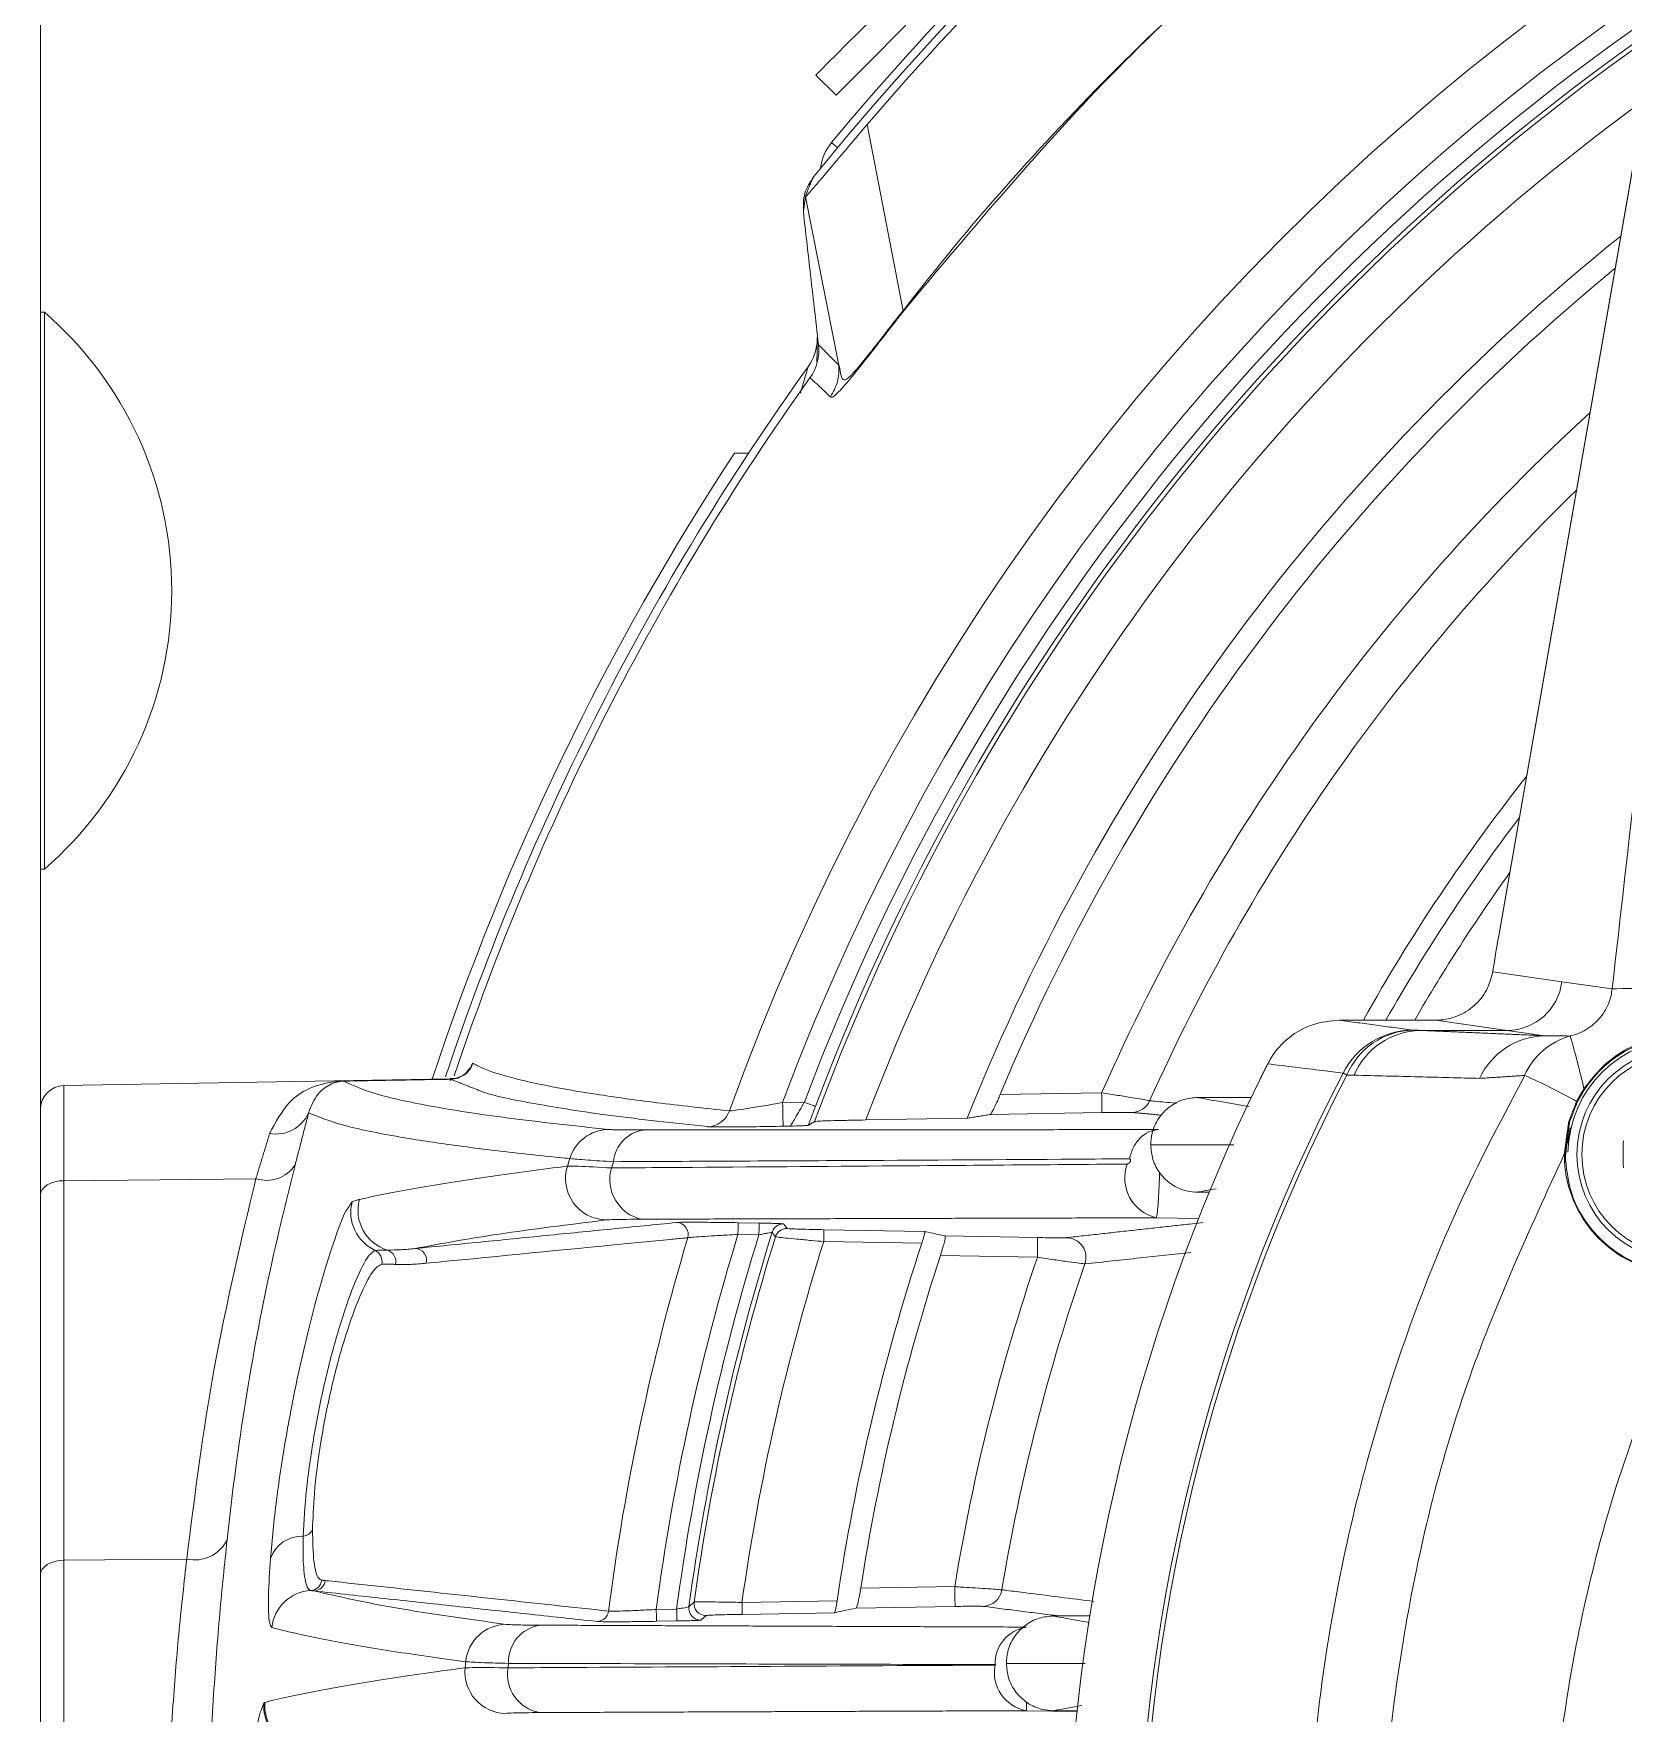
# Model space of a CAD drawing. Extents: x 2 to 136, y 1 to 99.
# Drawn here: x 125.138 to 127.148, y 45.547 to 47.671 of the extents above; entities that cross this region are included whole.
import ezdxf

# ---------------------------------------------------------------- set-up
doc = ezdxf.new("R2010")
doc.units = 0
doc.header["$MEASUREMENT"] = 0
doc.linetypes.add('SLD-Solid', pattern=[0])
doc.layers.add('OBJECT', color=7, linetype='CONTINUOUS')

msp = doc.modelspace()

# ---------------------------------------------------------------- linework, layer by layer
at = {"layer": 'OBJECT', "linetype": 'SLD-Solid', "lineweight": 15}
for p, q in [((125.1466, 46.6536), (125.1466, 53.47)), ((126.1524, 47.5927), (126.1269, 47.6182)), ((127.1772, 47.6006), (126.991, 46.5348)), ((127.1772, 47.6), (126.991, 46.5343)), ((126.1919, 47.5558), (126.2372, 47.3202)), ((126.1137, 47.4643), (126.1561, 47.2512)), ((125.1516, 47.3182), (125.1466, 47.3182)), ((125.1516, 47.3182), (125.1516, 46.6142)), ((126.0238, 47.14), (126.0418, 47.14)), ((125.1466, 43.79), (125.1466, 46.6536)), ((125.1466, 46.6142), (125.1516, 46.6142)), ((126.991, 46.5348), (126.991, 46.5343)), ((126.9827, 46.4843), (127.0701, 46.4718)), ((127.0701, 46.4718), (127.1336, 46.4627)), ((126.9108, 46.4232), (126.7887, 46.4232)), ((127.0011, 46.4103), (126.8905, 46.4103)), ((127.0011, 46.4103), (126.9108, 46.4232)), ((127.0479, 46.4036), (127.0011, 46.4103)), ((125.6641, 46.349), (125.1761, 46.3405)), ((125.6871, 46.3584), (125.6886, 46.3616)), ((125.1761, 46.3405), (125.1761, 46.2203)), ((126.3599, 46.3291), (126.4882, 46.3314)), ((126.6774, 46.3256), (126.6102, 46.3256)), ((126.0849, 46.3191), (126.1123, 46.3196)), ((126.4886, 46.3064), (126.3471, 46.3039)), ((126.0946, 46.2893), (126.0854, 46.2891)), ((126.1901, 46.2971), (126.3184, 46.2993)), ((127.0774, 46.2678), (127.0806, 46.287)), ((125.4189, 46.2228), (125.1761, 46.2203)), ((125.1761, 46.2203), (125.1761, 45.7403)), ((126.6241, 46.2056), (126.6102, 46.2056)), ((126.5571, 46.1734), (126.6107, 46.1725)), ((126.0549, 46.1517), (126.0284, 46.1522)), ((126.0286, 46.1672), (126.0551, 46.1667)), ((126.137, 46.1583), (126.2645, 46.1561)), ((126.2608, 46.1412), (126.1368, 46.1433)), ((126.2902, 46.1504), (126.4073, 46.1484)), ((126.4069, 46.1234), (126.2843, 46.1255)), ((125.3314, 45.7419), (125.1761, 45.7403)), ((125.1761, 45.7403), (125.1761, 44.8397)), ((126.1836, 45.7049), (126.3024, 45.707)), ((126.0335, 45.687), (126.1538, 45.6891)), ((125.9251, 45.6782), (125.9509, 45.6786)), ((125.9511, 45.6636), (125.9254, 45.6632)), ((126.1503, 45.6741), (126.0337, 45.672)), ((126.3029, 45.682), (126.1776, 45.6798)), ((126.4731, 45.67), (126.4277, 45.67)), ((126.393, 45.5502), (126.4569, 45.5491)), ((126.457, 45.55), (126.4277, 45.55))]:
    msp.add_line(p, q, dxfattribs=at)
at = {"layer": 'OBJECT', "linetype": 'SLD-Solid', "lineweight": 15, "flags": 128}
for points in [[(126.1269, 47.6182), (126.1286, 47.6199), (126.1336, 47.6249), (126.1418, 47.6331), (126.1528, 47.6441), (126.1662, 47.6575), (126.1815, 47.6727), (126.198, 47.6893), (126.2153, 47.7066)], [(126.2407, 47.6811), (126.2235, 47.6639), (126.2069, 47.6473), (126.1916, 47.632), (126.1782, 47.6186), (126.1672, 47.6076), (126.1591, 47.5994), (126.1541, 47.5944), (126.1524, 47.5927)], [(126.1467, 47.5329), (126.1476, 47.5321), (126.1502, 47.53), (126.1544, 47.5265)], [(126.7983, 46.3539), (126.7975, 46.3544), (126.7967, 46.3548), (126.796, 46.3551), (126.7954, 46.3555), (126.7948, 46.3558), (126.7943, 46.356), (126.7939, 46.3562), (126.7935, 46.3564)], [(126.4886, 46.3064), (126.4886, 46.3069), (126.4886, 46.3084), (126.4885, 46.3107), (126.4885, 46.3138), (126.4884, 46.3176), (126.4883, 46.3219), (126.4883, 46.3266), (126.4882, 46.3314)], [(126.6746, 46.314), (126.6715, 46.3145), (126.6501, 46.3182), (126.636, 46.3207), (126.6267, 46.3223), (126.6207, 46.3234), (126.6167, 46.3241), (126.6142, 46.3246), (126.6126, 46.325), (126.6115, 46.3252), (126.6109, 46.3253), (126.6105, 46.3254), (126.6102, 46.3255), (126.6101, 46.3255), (126.61, 46.3256), (126.61, 46.3256), (126.61, 46.3256), (126.61, 46.3256), (126.61, 46.3256), (126.61, 46.3256), (126.61, 46.3256), (126.6101, 46.3256), (126.6101, 46.3256), (126.6101, 46.3256), (126.6101, 46.3256), (126.6101, 46.3256), (126.6101, 46.3256), (126.6101, 46.3256), (126.6102, 46.3256), (126.6102, 46.3256)], [(126.0849, 46.3191), (126.085, 46.3133), (126.0851, 46.3077), (126.0852, 46.3026), (126.0853, 46.298), (126.0854, 46.2943), (126.0854, 46.2915), (126.0854, 46.2897), (126.0854, 46.2891)], [(126.1123, 46.3196), (126.115, 46.3185), (126.1176, 46.3176), (126.12, 46.3167), (126.1221, 46.3159), (126.1239, 46.3152), (126.1252, 46.3147), (126.126, 46.3144), (126.1263, 46.3143)], [(127.0798, 46.2944), (127.0742, 46.2485), (127.0745, 46.2433)], [(125.1761, 46.2203), (125.1703, 46.2199), (125.1648, 46.2188), (125.1597, 46.2172), (125.1552, 46.2149), (125.1516, 46.2122), (125.1489, 46.2091), (125.1472, 46.2058), (125.1466, 46.2023)], [(126.6331, 46.2101), (126.6298, 46.2095), (126.6227, 46.2082), (126.618, 46.2073), (126.615, 46.2068), (126.6131, 46.2064), (126.6119, 46.2061), (126.6111, 46.206), (126.6106, 46.2058), (126.6103, 46.2058), (126.6102, 46.2057), (126.6101, 46.2057), (126.61, 46.2057), (126.61, 46.2056), (126.61, 46.2056), (126.61, 46.2056), (126.61, 46.2056), (126.61, 46.2056), (126.6101, 46.2056), (126.6101, 46.2056), (126.6101, 46.2056), (126.6101, 46.2056), (126.6101, 46.2056), (126.6101, 46.2056), (126.6101, 46.2056), (126.6102, 46.2056), (126.6102, 46.2056)], [(126.0284, 46.1522), (126.0284, 46.1551), (126.0285, 46.1579), (126.0285, 46.1604), (126.0285, 46.1627), (126.0286, 46.1646), (126.0286, 46.166), (126.0286, 46.1669), (126.0286, 46.1672)], [(126.0549, 46.1517), (126.0549, 46.1546), (126.055, 46.1574), (126.055, 46.16), (126.055, 46.1622), (126.0551, 46.1641), (126.0551, 46.1655), (126.0551, 46.1664), (126.0551, 46.1667)], [(126.1368, 46.1433), (126.1368, 46.1462), (126.1369, 46.149), (126.1369, 46.1516), (126.1369, 46.1538), (126.137, 46.1557), (126.137, 46.1571), (126.137, 46.158), (126.137, 46.1583)], [(126.4073, 46.1484), (126.4073, 46.1478), (126.4073, 46.1463), (126.4072, 46.144), (126.4072, 46.1409), (126.4071, 46.1371), (126.4071, 46.1328), (126.407, 46.1282), (126.4069, 46.1234)], [(125.1761, 45.7403), (125.1703, 45.7399), (125.1648, 45.7388), (125.1597, 45.7372), (125.1552, 45.7349), (125.1516, 45.7322), (125.1489, 45.7291), (125.1472, 45.7258), (125.1466, 45.7223)], [(126.3024, 45.707), (126.3025, 45.7022), (126.3026, 45.6975), (126.3027, 45.6932), (126.3027, 45.6895), (126.3028, 45.6863), (126.3028, 45.684), (126.3029, 45.6825), (126.3029, 45.682)], [(126.0337, 45.672), (126.0337, 45.6724), (126.0337, 45.6733), (126.0337, 45.6747), (126.0336, 45.6765), (126.0336, 45.6788), (126.0336, 45.6814), (126.0335, 45.6841), (126.0335, 45.687)], [(125.9254, 45.6632), (125.9254, 45.6635), (125.9253, 45.6644), (125.9253, 45.6658), (125.9253, 45.6677), (125.9252, 45.6699), (125.9252, 45.6725), (125.9251, 45.6753), (125.9251, 45.6782)], [(125.9511, 45.6636), (125.9511, 45.664), (125.9511, 45.6648), (125.9511, 45.6662), (125.951, 45.6681), (125.951, 45.6704), (125.951, 45.6729), (125.9509, 45.6757), (125.9509, 45.6786)], [(126.4723, 45.6618), (126.4676, 45.6626), (126.4535, 45.665), (126.4443, 45.6667), (126.4382, 45.6678), (126.4343, 45.6685), (126.4317, 45.669), (126.4301, 45.6693), (126.4291, 45.6696), (126.4284, 45.6697), (126.428, 45.6698), (126.4278, 45.6699), (126.4276, 45.6699), (126.4276, 45.6699), (126.4275, 45.67), (126.4275, 45.67), (126.4275, 45.67), (126.4276, 45.67), (126.4276, 45.67), (126.4276, 45.67), (126.4276, 45.67), (126.4276, 45.67), (126.4276, 45.67), (126.4276, 45.67), (126.4277, 45.67), (126.4277, 45.67), (126.4277, 45.67), (126.4277, 45.67), (126.4277, 45.67)], [(126.4633, 45.5567), (126.4582, 45.5558), (126.4473, 45.5539), (126.4402, 45.5526), (126.4356, 45.5517), (126.4326, 45.5511), (126.4306, 45.5508), (126.4294, 45.5505), (126.4286, 45.5503), (126.4281, 45.5502), (126.4279, 45.5502), (126.4277, 45.5501), (126.4276, 45.5501), (126.4276, 45.55), (126.4275, 45.55), (126.4275, 45.55), (126.4275, 45.55), (126.4276, 45.55), (126.4276, 45.55), (126.4276, 45.55), (126.4276, 45.55), (126.4276, 45.55), (126.4276, 45.55), (126.4277, 45.55), (126.4277, 45.55), (126.4277, 45.55), (126.4277, 45.55), (126.4277, 45.55)]]:
    msp.add_lwpolyline(points, dxfattribs=at)
at = {"layer": 'OBJECT', "linetype": 'SLD-Solid', "lineweight": 15}
for radius in [0.135, 0.1287]:
    msp.add_circle((127.2241, 46.2535), radius, dxfattribs=at)
for centre, radius, start, end in [((128.8466, 45.29), 6.655, 198.09222, 54.2519), ((128.8466, 45.29), 6.555, 126.37982, 288.09222), ((128.8466, 45.29), 6.5028, 126.71932, 288.09222), ((128.8466, 45.29), 6.4944, 126.7749, 288.09222), ((128.8466, 45.29), 6.3069, 128.05888, 288.09222), ((128.8466, 45.29), 3.0068, 93.8025, 160.2009), ((128.8466, 45.29), 2.9472, 93.9337, 159.5632), ((128.8466, 45.29), 3.5, 128.9328, 141.0672), ((128.8466, 45.29), 3.51, 129.6151, 140.2829), ((128.8466, 45.29), 3.4902, 130.4808, 139.5192), ((128.8466, 45.29), 2.9217, 121.1451, 159.3669), ((128.8466, 45.29), 2.9067, 121.4467, 159.3669), ((128.8466, 45.29), 2.901, 121.6184, 159.7287), ((128.8466, 45.29), 2.841, 126.047, 159.2386), ((126.1944, 47.4933), 0.062, 140.2829, 173.5583), ((128.8466, 45.29), 2.7223, 128.6961, 158.2371), ((128.8466, 45.29), 2.6951, 129.3545, 157.3213), ((126.0849, 47.1247), 0.2479, 51.9197, 52.0851), ((124.8473, 46.9662), 0.4653, 310.8426, 49.1574), ((126.0667, 47.2856), 0.062, 324.3266, 359), ((126.0706, 47.2704), 0.06, 324.4956, 6.5184), ((128.8466, 45.29), 3.36, 144.3266, 161.585), ((128.8466, 45.29), 3.35, 144.4956, 161.4994), ((128.8466, 45.29), 2.5781, 132.4736, 156.1759), ((128.8466, 45.29), 3.375, 146.7599, 161.7193), ((128.8466, 45.29), 2.5186, 134.2685, 155.8244), ((128.8466, 45.29), 2.3227, 141.6389, 150.7976), ((128.8466, 45.29), 2.2979, 142.8025, 150.4512), ((128.8466, 45.29), 2.2663, 144.3956, 149.9969), ((127.0007, 46.4801), 0.0698, 270.3172, 353.1576), ((127.1564, 45.9764), 0.4868, 81.0575, 92.6887), ((126.8821, 46.3113), 0.0994, 90.2517, 152.9966), ((126.8841, 46.3175), 0.0932, 91.5274, 156.9947), ((126.893, 46.3171), 0.0932, 91.5256, 156.9104), ((127.0503, 46.3109), 0.0927, 91.4967, 155.3084), ((127.1047, 46.3172), 0.0894, 105.6603, 156.0862), ((127.2241, 46.2535), 0.1464, 90, 178.8755), ((125.9053, 46.0595), 1.2245, 13.088, 16.3005), ((125.6648, 46.3786), 0.03, 271.0052, 341.0105), ((125.6648, 46.3785), 0.03, 271.0233, 341.1099), ((125.528, 46.3462), 0.00191, 358.8578, 1.1422), ((125.6664, 46.3753), 0.026, 265.7195, 327.4764), ((128.8461, 45.2905), 2.4031, 153.8964, 206.1036), ((128.8461, 45.2905), 2.3128, 152.557, 207.443), ((128.8461, 45.2905), 2.3074, 152.557, 207.443), ((126.7189, 45.6647), 0.7529, 60.5871, 66.1724), ((125.1766, 46.3105), 0.03, 91, 180), ((127.0974, 46.3353), 0.00166, 24.3488, 68.2109), ((125.4442, 46.3246), 0.0454, 259.9356, 335.854), ((125.9894, 46.3184), 0.0299, 271.227, 340.5302), ((126.5262, 46.3314), 0.0248, 271.2356, 336.2549), ((127.0865, 46.3156), 0.0054, 54.4106, 67.2145), ((125.8657, 46.2328), 0.0523, 91.2395, 162.7674), ((125.9153, 46.2405), 0.0443, 98.0542, 175.0188), ((127.078, 46.2909), 0.00357, 60.7705, 79.405), ((127.078, 46.2912), 0.0037, 60.9683, 78.9288), ((127.4761, 46.2535), 0.3287, 177.0144, 182.9856), ((125.4324, 46.2638), 0.0431, 251.6787, 326.7534), ((125.8629, 46.2231), 0.0525, 162.7993, 268.5415), ((128.8466, 45.29), 3.1787, 162.4546, 162.636), ((128.8466, 45.29), 3.1248, 162.2171, 162.3692), ((126.5692, 46.2239), 0.0519, 160.3623, 256.594), ((127.0734, 46.2494), 0.0046, 80.41, 92.9083), ((125.9176, 46.2216), 0.0512, 163.094, 257.6074), ((125.6006, 46.1828), 0.0526, 164.7378, 253.0541), ((125.5915, 46.1801), 0.0526, 164.8982, 245.5338), ((128.8466, 45.29), 2.9472, 162.9894, 172.4317), ((125.9505, 46.1524), 0.015, 343.5675, 88.5483), ((125.9505, 46.1524), 0.015, 343.5902, 88.4109), ((128.8466, 45.29), 2.9217, 162.8461, 172.3564), ((128.8466, 45.29), 2.9067, 162.6845, 172.2558), ((126.0859, 46.1507), 0.015, 139.3375, 162.6722), ((126.0859, 46.1507), 0.015, 89.0152, 139.338), ((126.0901, 46.1449), 0.015, 89.0151, 162.7541), ((125.5634, 46.1185), 0.015, 345.9479, 65.0903), ((125.5808, 46.1181), 0.015, 345.8098, 72.6813), ((125.6198, 46.1196), 0.015, 345.7124, 88.436), ((128.8466, 45.29), 3.0068, 163.4169, 172.6223), ((128.8466, 45.29), 3.0068, 163.4169, 172.6223), ((125.9644, 46.1467), 0.00156, 72.7453, 74.185), ((128.8466, 45.29), 2.901, 162.7691, 172.124), ((128.8466, 45.29), 2.841, 162.521, 171.9665), ((128.8466, 45.29), 2.7223, 161.7801, 171.5688), ((126.4434, 46.1232), 0.025, 341.0726, 88.4984), ((128.8466, 45.29), 2.6951, 161.9404, 171.1444), ((128.8466, 45.29), 2.5781, 161.1408, 170.6923), ((128.8466, 45.29), 2.5186, 160.8757, 170.5623), ((125.4779, 45.7277), 0.0433, 88.844, 159.7684), ((125.4783, 45.7844), 0.0134, 272.1847, 335.9309), ((125.3415, 45.7865), 0.0457, 257.2305, 333.7639), ((125.4874, 45.717), 0.0149, 273.4368, 353.0157), ((125.4919, 45.7166), 0.0149, 271.3841, 353.0003), ((125.4912, 45.6497), 0.0525, 93.1692, 173.8867), ((125.9878, 45.6855), 0.015, 172.1506, 270.9739), ((126.3375, 45.707), 0.0249, 271.3028, 350.7636), ((125.8499, 45.678), 0.015, 271.2984, 352.7827), ((125.8499, 45.678), 0.0149, 271.3832, 352.8731), ((125.8643, 45.6728), 0.00335, 82.3797, 83.0523), ((125.9813, 45.6797), 0.015, 172.2812, 270.9756), ((125.7364, 45.607), 0.0524, 91.3027, 174.3257), ((125.7854, 45.6118), 0.0471, 99.0533, 182.1599), ((126.4003, 45.6096), 0.0468, 98.9258, 181.2809), ((125.7357, 45.5992), 0.0525, 174.3246, 268.6355), ((128.8466, 45.29), 3.1787, 174.1835, 174.3238), ((125.7863, 45.5962), 0.0492, 170.4609, 259.6117), ((128.8466, 45.29), 3.1248, 174.1217, 174.2262), ((126.4021, 45.5988), 0.0495, 169.5178, 259.4001), ((125.4815, 45.556), 0.0527, 175.9384, 255.4779), ((125.4826, 45.5566), 0.0525, 175.5226, 256.2377)]:
    msp.add_arc(centre, radius, start, end, dxfattribs=at)
for centre, major_axis, start_param, end_param in [((124.8587, 45.3026), (2.1536, 17.275), 4.794773, 4.859221), ((127.0236, 46.3447), (0.0611, 0.4899), 1.188747, 1.297006)]:
    msp.add_ellipse(centre, major_axis=major_axis, ratio=0.121842, start_param=start_param, end_param=end_param, dxfattribs=at)
for points, knots in [([(126.2372, 47.3202), (126.2372, 47.3202), (126.3202, 47.4282), (126.4569, 47.5819), (126.6563, 47.7693), (126.7619, 47.8575), (126.8164, 47.8994), (126.8164, 47.8994)], [0, 0, 0, 0, 0.000003, 0.497705, 0.748853, 0.999997, 1, 1, 1, 1]), ([(126.8169, 47.8989), (126.7634, 47.8556), (126.6566, 47.7692), (126.4567, 47.5817), (126.3252, 47.4244), (126.2377, 47.3198)], [0, 0, 0, 0, 0.251148, 0.502295, 1, 1, 1, 1]), ([(126.1137, 47.4643), (126.1138, 47.4644), (126.1141, 47.4645), (126.1169, 47.4674), (126.125, 47.4767), (126.1421, 47.4969), (126.1652, 47.5244), (126.1828, 47.545), (126.1919, 47.5558)], [0, 0, 0, 0, 0.061294, 0.157978, 0.353027, 0.568968, 0.775603, 1, 1, 1, 1]), ([(126.1111, 47.4449), (126.111, 47.453), (126.1108, 47.4691), (126.1196, 47.4827), (126.124, 47.4894)], [0, 0, 0, 0, 0.49976, 1, 1, 1, 1]), ([(126.124, 47.4894), (126.1239, 47.4892), (126.1236, 47.4887), (126.1218, 47.485), (126.1194, 47.4795), (126.1165, 47.4726), (126.1146, 47.4671), (126.1137, 47.4643)], [0, 0, 0, 0, 0.187126, 0.391336, 0.595144, 0.79397, 1, 1, 1, 1]), ([(126.1302, 47.2772), (126.1267, 47.3085), (126.1203, 47.3644), (126.1139, 47.4203), (126.1111, 47.4449)], [0, 0, 0, 0, 0.56, 1, 1, 1, 1]), ([(126.2377, 47.3198), (126.2287, 47.3082), (126.2106, 47.285), (126.1861, 47.2537), (126.1657, 47.2283), (126.1484, 47.2093), (126.1465, 47.2106), (126.1452, 47.2115)], [0, 0, 0, 0, 0.13867, 0.277419, 0.423115, 0.599885, 1, 1, 1, 1]), ([(126.1561, 47.2512), (126.1561, 47.2512), (126.1561, 47.2511), (126.1587, 47.2418), (126.1582, 47.2299), (126.1671, 47.2341), (126.1752, 47.2425), (126.182, 47.2504), (126.195, 47.2665), (126.2117, 47.2871), (126.2283, 47.3096), (126.2372, 47.3202), (126.2372, 47.3202)], [0, 0, 0, 0, 0.000008, 0.011235, 0.408406, 0.550964, 0.581776, 0.700643, 0.724686, 0.86239, 0.999992, 1, 1, 1, 1]), ([(126.1302, 47.2772), (126.1303, 47.2771), (126.1307, 47.2768), (126.1348, 47.2727), (126.1438, 47.2634), (126.1525, 47.2547), (126.1561, 47.2512)], [0, 0, 0, 0, 0.132531, 0.454207, 0.77585, 1, 1, 1, 1]), ([(126.1074, 47.2162), (126.1076, 47.2166), (126.1094, 47.2231), (126.1123, 47.233), (126.1153, 47.2433), (126.1168, 47.2485), (126.117, 47.2491), (126.1171, 47.2494)], [0, 0, 0, 0, 0.026587, 0.413478, 0.688738, 0.851927, 1, 1, 1, 1]), ([(126.1452, 47.2115), (126.1416, 47.2149), (126.1329, 47.2231), (126.124, 47.2313), (126.1199, 47.2352), (126.1196, 47.2355), (126.1195, 47.2356)], [0, 0, 0, 0, 0.224142, 0.545792, 0.867469, 1, 1, 1, 1]), ([(126.1452, 47.2115), (126.1488, 47.2176), (126.1559, 47.2299), (126.1561, 47.2441), (126.1561, 47.2512)], [0, 0, 0, 0, 0.5, 1, 1, 1, 1]), ([(126.9827, 46.4843), (126.9805, 46.4764), (126.9763, 46.4606), (126.9602, 46.4408), (126.9389, 46.4274), (126.9213, 46.4234), (126.912, 46.4233), (126.9108, 46.4232)], [0, 0, 0, 0, 0.245136, 0.4905, 0.730316, 0.965344, 1, 1, 1, 1]), ([(127.0806, 46.4032), (127.0828, 46.4038), (127.0927, 46.4065), (127.1089, 46.4154), (127.1246, 46.4329), (127.1318, 46.4498), (127.1332, 46.4599), (127.1336, 46.4627)], [0, 0, 0, 0, 0.080942, 0.365196, 0.637408, 0.898731, 1, 1, 1, 1]), ([(126.7887, 46.4232), (126.7772, 46.4221), (126.7544, 46.4199), (126.724, 46.4024), (126.7063, 46.3831), (126.6995, 46.3705), (126.6982, 46.368)], [0, 0, 0, 0, 0.30705, 0.614016, 0.922363, 1, 1, 1, 1]), ([(127.098, 46.3368), (127.1084, 46.3498), (127.1266, 46.3727), (127.1667, 46.3953), (127.1963, 46.403), (127.2142, 46.4041), (127.2171, 46.4043)], [0, 0, 0, 0, 0.353797, 0.623722, 0.940059, 1, 1, 1, 1]), ([(127.2171, 46.4032), (127.2006, 46.4009), (127.1696, 46.3964), (127.1312, 46.373), (127.1098, 46.3516), (127.1009, 46.3388), (127.0989, 46.336)], [0, 0, 0, 0, 0.352536, 0.661543, 0.924398, 1, 1, 1, 1]), ([(125.6932, 46.3688), (125.6937, 46.3685), (125.696, 46.3671), (125.7072, 46.3613), (125.7336, 46.3521), (125.7841, 46.3404), (125.8468, 46.3295), (125.9229, 46.3189), (125.986, 46.3119), (126.0176, 46.3085)], [0, 0, 0, 0, 0.013096, 0.06548, 0.275026, 0.456158, 0.637291, 0.818646, 1, 1, 1, 1]), ([(126.7935, 46.3564), (126.7849, 46.3574), (126.7531, 46.3613), (126.7213, 46.3652), (126.6982, 46.368)], [0, 0, 0, 0, 0.269854, 1, 1, 1, 1]), ([(125.4363, 46.28), (125.4439, 46.2942), (125.4627, 46.3293), (125.4962, 46.3426), (125.5218, 46.3457), (125.5248, 46.346), (125.5274, 46.3461), (125.5289, 46.3462), (125.5298, 46.3462), (125.53, 46.3462)], [0, 0, 0, 0, 0.3745, 0.926845, 0.953375, 0.977898, 0.987314, 0.997171, 1, 1, 1, 1]), ([(125.4856, 46.3061), (125.4889, 46.3147), (125.4941, 46.3279), (125.5085, 46.34), (125.5173, 46.3444), (125.5259, 46.3458), (125.5273, 46.346), (125.5285, 46.3461), (125.5291, 46.3461), (125.5295, 46.3461), (125.5297, 46.3461), (125.5299, 46.3461), (125.53, 46.3461)], [0, 0, 0, 0, 0.37593, 0.581471, 0.938747, 0.964183, 0.985817, 0.992804, 0.995665, 0.998559, 0.99858, 1, 1, 1, 1]), ([(125.53, 46.3462), (125.5649, 46.3468), (125.6101, 46.3476), (125.6552, 46.3484), (125.6653, 46.3486)], [0, 0, 0, 0, 0.775376, 1, 1, 1, 1]), ([(125.6654, 46.3485), (125.64, 46.3481), (125.5948, 46.3473), (125.5497, 46.3465), (125.53, 46.3461)], [0, 0, 0, 0, 0.56264, 1, 1, 1, 1]), ([(125.53, 46.3461), (125.5416, 46.3408), (125.5649, 46.33), (125.6363, 46.3145), (125.7321, 46.2994), (125.8204, 46.2898), (125.8646, 46.285)], [0, 0, 0, 0, 0.249704, 0.499408, 0.749704, 1, 1, 1, 1]), ([(127.0231, 44.2276), (126.9925, 44.2857), (126.9315, 44.402), (126.8596, 44.5883), (126.8034, 44.7822), (126.7668, 44.9751), (126.7481, 45.1625), (126.7449, 45.3446), (126.7571, 45.528), (126.7927, 45.7622), (126.8557, 45.9873), (126.9418, 46.1997), (126.996, 46.3022), (127.0231, 46.3534)], [0, 0, 0, 0, 0.088765, 0.177531, 0.269417, 0.361303, 0.442441, 0.523579, 0.607061, 0.690543, 0.843256, 0.921628, 1, 1, 1, 1]), ([(126.9661, 46.3496), (126.9405, 46.3503), (126.8873, 46.3516), (126.8347, 46.353), (126.8073, 46.3537)], [0, 0, 0, 0, 0.480479, 1, 1, 1, 1]), ([(125.9901, 46.2886), (125.9471, 46.2933), (125.8613, 46.3026), (125.7704, 46.3174), (125.7177, 46.3277), (125.7039, 46.3333), (125.7033, 46.3335)], [0, 0, 0, 0, 0.327711, 0.655423, 0.983901, 1, 1, 1, 1]), ([(126.3471, 46.3039), (126.3475, 46.3042), (126.3483, 46.3048), (126.3506, 46.309), (126.3537, 46.315), (126.3569, 46.3221), (126.359, 46.3271), (126.3599, 46.3291)], [0, 0, 0, 0, 0.199563, 0.39871, 0.60884, 0.836452, 1, 1, 1, 1]), ([(126.4882, 46.3314), (126.4917, 46.3308), (126.5021, 46.3292), (126.5182, 46.3267), (126.5337, 46.3242), (126.5449, 46.3223), (126.5476, 46.3217), (126.5489, 46.3214)], [0, 0, 0, 0, 0.122576, 0.356624, 0.574007, 0.785161, 1, 1, 1, 1]), ([(126.6102, 46.3256), (126.6039, 46.3251), (126.591, 46.3239), (126.5732, 46.3143), (126.5592, 46.2994), (126.5513, 46.2822), (126.5505, 46.2705), (126.5502, 46.2656)], [0, 0, 0, 0, 0.19834, 0.412973, 0.627088, 0.843128, 1, 1, 1, 1]), ([(125.8158, 46.2483), (125.8116, 46.2487), (125.7907, 46.2507), (125.739, 46.2562), (125.6686, 46.2648), (125.5908, 46.2767), (125.5243, 46.2903), (125.4985, 46.3008), (125.4856, 46.3061)], [0, 0, 0, 0, 0.023416, 0.117081, 0.304445, 0.491809, 0.745904, 1, 1, 1, 1]), ([(126.0176, 46.3085), (126.0177, 46.3085), (126.0187, 46.3085), (126.0243, 46.3092), (126.0396, 46.3114), (126.0608, 46.3149), (126.0769, 46.3177), (126.0849, 46.3191)], [0, 0, 0, 0, 0.02565, 0.243454, 0.482622, 0.739142, 1, 1, 1, 1]), ([(126.0946, 46.2893), (126.0947, 46.2893), (126.0949, 46.2896), (126.0967, 46.2925), (126.1007, 46.2993), (126.1062, 46.3088), (126.1102, 46.316), (126.1123, 46.3196)], [0, 0, 0, 0, 0.077987, 0.284742, 0.51203, 0.754311, 1, 1, 1, 1]), ([(126.1263, 46.3143), (126.1243, 46.3089), (126.1211, 46.3004), (126.1183, 46.2929), (126.1173, 46.2902)], [0, 0, 0, 0, 0.637342, 1, 1, 1, 1]), ([(126.5267, 46.3066), (126.5259, 46.3067), (126.5242, 46.3067), (126.5171, 46.3067), (126.5074, 46.3067), (126.4973, 46.3065), (126.4908, 46.3064), (126.4886, 46.3064)], [0, 0, 0, 0, 0.208514, 0.416634, 0.63507, 0.874065, 1, 1, 1, 1]), ([(126.5489, 46.3214), (126.5511, 46.3212), (126.5617, 46.3202), (126.5731, 46.3191), (126.5823, 46.3182), (126.583, 46.3182)], [0, 0, 0, 0, 0.18802, 0.940102, 1, 1, 1, 1]), ([(125.8646, 46.285), (125.8691, 46.2848), (125.877, 46.2844), (125.8995, 46.2844), (125.9091, 46.2844)], [0, 0, 0, 0, 0.576403, 1, 1, 1, 1]), ([(126.0854, 46.2891), (126.074, 46.2889), (126.0511, 46.2885), (126.021, 46.2883), (125.9995, 46.2882), (125.9917, 46.2884), (125.9902, 46.2886), (125.9901, 46.2886)], [0, 0, 0, 0, 0.252657, 0.505679, 0.747853, 0.97329, 1, 1, 1, 1]), ([(126.1173, 46.2902), (126.1169, 46.2901), (126.1159, 46.29), (126.1077, 46.2897), (126.0993, 46.2894), (126.0946, 46.2893), (126.0946, 46.2893)], [0, 0, 0, 0, 0.171553, 0.467209, 0.9951, 1, 1, 1, 1]), ([(126.1253, 46.2951), (126.1261, 46.2952), (126.1277, 46.2954), (126.1381, 46.2959), (126.1534, 46.2963), (126.1716, 46.2967), (126.1844, 46.297), (126.1901, 46.2971)], [0, 0, 0, 0, 0.199269, 0.39838, 0.604049, 0.823538, 1, 1, 1, 1]), ([(126.5232, 46.2479), (126.5247, 46.253), (126.5279, 46.2632), (126.5367, 46.2749), (126.5477, 46.283), (126.5559, 46.2843), (126.56, 46.2849)], [0, 0, 0, 0, 0.250004, 0.5, 0.749998, 1, 1, 1, 1]), ([(126.5502, 46.2656), (126.5507, 46.2594), (126.5519, 46.2464), (126.5615, 46.2287), (126.5764, 46.2147), (126.5935, 46.2068), (126.6052, 46.206), (126.6102, 46.2056)], [0, 0, 0, 0, 0.19834, 0.412973, 0.627089, 0.843128, 1, 1, 1, 1]), ([(125.4685, 46.2401), (125.4617, 46.2127), (125.4276, 46.0756), (125.3997, 45.9173), (125.3847, 45.7862), (125.3825, 45.7663)], [0, 0, 0, 0, 0.174851, 0.874797, 1, 1, 1, 1]), ([(125.5499, 46.1966), (125.5525, 46.1972), (125.5657, 46.2001), (125.6025, 46.2076), (125.6684, 46.219), (125.7448, 46.2301), (125.7965, 46.2366), (125.8128, 46.2387)], [0, 0, 0, 0, 0.040495, 0.202477, 0.526502, 0.850526, 1, 1, 1, 1]), ([(125.8128, 46.2387), (125.8164, 46.2387), (125.8253, 46.2387), (125.8526, 46.2373), (125.8686, 46.2364)], [0, 0, 0, 0, 0.415675, 1, 1, 1, 1]), ([(125.8712, 46.2443), (125.8593, 46.245), (125.8312, 46.2467), (125.8214, 46.2477), (125.8158, 46.2483)], [0, 0, 0, 0, 0.422662, 1, 1, 1, 1]), ([(125.8686, 46.2364), (125.8913, 46.2366), (126.0048, 46.2374), (126.2211, 46.2389), (126.4168, 46.2405), (126.5203, 46.2413)], [0, 0, 0, 0, 0.105273, 0.526369, 1, 1, 1, 1]), ([(126.5232, 46.2479), (126.5001, 46.2478), (126.3847, 46.247), (126.1668, 46.2457), (125.9735, 46.2448), (125.8712, 46.2443)], [0, 0, 0, 0, 0.105236, 0.526182, 1, 1, 1, 1]), ([(126.5203, 46.2413), (126.5206, 46.2414), (126.5214, 46.2415), (126.5226, 46.2422), (126.5236, 46.2432), (126.5243, 46.2441), (126.5246, 46.245), (126.5248, 46.2458), (126.5248, 46.2466), (126.5245, 46.2473), (126.524, 46.2478), (126.5235, 46.2479), (126.5232, 46.2479)], [0, 0, 0, 0, 0.111782, 0.308305, 0.405357, 0.512721, 0.582933, 0.649625, 0.723378, 0.796408, 0.884276, 1, 1, 1, 1]), ([(127.0731, 46.254), (127.029, 46.158), (126.9397, 45.9638), (126.8754, 45.698), (126.8463, 45.4756), (126.8382, 45.2996), (126.8448, 45.1219), (126.8727, 44.8966), (126.9367, 44.6251), (127.0273, 44.4272), (127.0731, 44.327)], [0, 0, 0, 0, 0.158308, 0.320393, 0.4075, 0.494607, 0.584228, 0.67385, 0.834938, 1, 1, 1, 1]), ([(127.2504, 46.1049), (127.2334, 46.1035), (127.1994, 46.1009), (127.1505, 46.1186), (127.1099, 46.1503), (127.0823, 46.1939), (127.0735, 46.2307), (127.0732, 46.2508), (127.0731, 46.254)], [0, 0, 0, 0, 0.192554, 0.385108, 0.577706, 0.770473, 0.963486, 1, 1, 1, 1]), ([(127.0741, 46.2539), (127.0757, 46.237), (127.079, 46.2033), (127.1047, 46.1583), (127.1428, 46.124), (127.1903, 46.1045), (127.2277, 46.1022), (127.2472, 46.1053), (127.2503, 46.1058)], [0, 0, 0, 0, 0.193231, 0.386467, 0.579539, 0.772364, 0.965005, 1, 1, 1, 1]), ([(125.3314, 45.7419), (125.3416, 45.8224), (125.362, 45.9836), (125.3999, 46.143), (125.4189, 46.2228)], [0, 0, 0, 0, 0.499153, 1, 1, 1, 1]), ([(126.5613, 46.2313), (126.5613, 46.2284), (126.5611, 46.2194), (126.5605, 46.2045), (126.5598, 46.1931), (126.559, 46.183), (126.5581, 46.1754), (126.5574, 46.174), (126.5571, 46.1734)], [0, 0, 0, 0, 0.099195, 0.304791, 0.516837, 0.559118, 0.807616, 1, 1, 1, 1]), ([(125.5407, 46.1938), (125.5433, 46.1947), (125.5464, 46.1958), (125.5495, 46.1965), (125.5499, 46.1966)], [0, 0, 0, 0, 0.852454, 1, 1, 1, 1]), ([(125.4373, 45.7427), (125.4395, 45.7665), (125.4439, 45.8141), (125.4574, 45.9023), (125.4753, 45.9918), (125.4964, 46.0765), (125.5168, 46.1429), (125.5301, 46.1785), (125.5339, 46.1837), (125.5343, 46.1842)], [0, 0, 0, 0, 0.157467, 0.315389, 0.476678, 0.642252, 0.811196, 0.979646, 1, 1, 1, 1]), ([(125.8616, 46.1706), (125.8143, 46.1647), (125.7198, 46.153), (125.6534, 46.1407), (125.6202, 46.1345)], [0, 0, 0, 0, 0.49985, 1, 1, 1, 1]), ([(125.9066, 46.1716), (125.8937, 46.1715), (125.8717, 46.1713), (125.8646, 46.1708), (125.8616, 46.1706)], [0, 0, 0, 0, 0.585128, 1, 1, 1, 1]), ([(125.9509, 46.1674), (125.9522, 46.1675), (125.9551, 46.1677), (125.9675, 46.1678), (125.9871, 46.1677), (126.0087, 46.1675), (126.023, 46.1673), (126.0286, 46.1672)], [0, 0, 0, 0, 0.16686, 0.387147, 0.613389, 0.84791, 1, 1, 1, 1]), ([(126.0284, 46.1522), (126.0238, 46.152), (126.0121, 46.1514), (125.9945, 46.1504), (125.9785, 46.1494), (125.9683, 46.1486), (125.9659, 46.1483), (125.9649, 46.1481)], [0, 0, 0, 0, 0.153393, 0.3894, 0.615821, 0.834852, 1, 1, 1, 1]), ([(126.0716, 46.1551), (126.0716, 46.1552), (126.0714, 46.1552), (126.0696, 46.1549), (126.0658, 46.1542), (126.0607, 46.153), (126.0568, 46.1522), (126.0549, 46.1517)], [0, 0, 0, 0, 0.100991, 0.306175, 0.526916, 0.760878, 1, 1, 1, 1]), ([(126.0551, 46.1667), (126.0587, 46.1667), (126.066, 46.1665), (126.0755, 46.1663), (126.0825, 46.166), (126.0858, 46.1658), (126.0861, 46.1657), (126.0862, 46.1657)], [0, 0, 0, 0, 0.228076, 0.456321, 0.67942, 0.893522, 1, 1, 1, 1]), ([(126.0758, 46.1493), (126.0757, 46.1495), (126.075, 46.1504), (126.0736, 46.1523), (126.0724, 46.1541), (126.0716, 46.1551)], [0, 0, 0, 0, 0.091916, 0.459578, 1, 1, 1, 1]), ([(126.0904, 46.1599), (126.0909, 46.1598), (126.092, 46.1596), (126.0998, 46.1593), (126.1111, 46.1589), (126.1242, 46.1586), (126.1332, 46.1584), (126.137, 46.1583)], [0, 0, 0, 0, 0.206012, 0.411915, 0.620925, 0.83766, 1, 1, 1, 1]), ([(126.2645, 46.1561), (126.2645, 46.1559), (126.2647, 46.1556), (126.2643, 46.1531), (126.2634, 46.1496), (126.2622, 46.1454), (126.2613, 46.1425), (126.2608, 46.1412)], [0, 0, 0, 0, 0.203472, 0.406947, 0.611349, 0.822683, 1, 1, 1, 1]), ([(126.2902, 46.1504), (126.2821, 46.1522), (126.2735, 46.1541), (126.2649, 46.156), (126.2645, 46.1561)], [0, 0, 0, 0, 0.950927, 1, 1, 1, 1]), ([(125.4788, 45.771), (125.4798, 45.7897), (125.4818, 45.8272), (125.4917, 45.8972), (125.506, 45.9686), (125.524, 46.036), (125.543, 46.0908), (125.5597, 46.1257), (125.5666, 46.1301), (125.5697, 46.1322)], [0, 0, 0, 0, 0.13938, 0.278907, 0.421164, 0.568161, 0.719788, 0.872643, 1, 1, 1, 1]), ([(125.5697, 46.1322), (125.5742, 46.1323), (125.5794, 46.1325), (125.5846, 46.1325), (125.5853, 46.1325)], [0, 0, 0, 0, 0.856217, 1, 1, 1, 1]), ([(125.5853, 46.1325), (125.591, 46.1326), (125.6025, 46.1328), (125.6143, 46.1339), (125.6202, 46.1345)], [0, 0, 0, 0, 0.499804, 1, 1, 1, 1]), ([(125.9649, 46.1482), (125.9634, 46.148), (125.9559, 46.1473), (125.9247, 46.1443), (125.8155, 46.1337), (125.7132, 46.1236), (125.6344, 46.1159)], [0, 0, 0, 0, 0.013409, 0.067044, 0.281584, 1, 1, 1, 1]), ([(126.1368, 46.1433), (126.1317, 46.1438), (126.12, 46.1448), (126.1029, 46.1464), (126.0881, 46.1478), (126.078, 46.1489), (126.0765, 46.1492), (126.0758, 46.1493)], [0, 0, 0, 0, 0.160905, 0.376398, 0.58535, 0.792301, 1, 1, 1, 1]), ([(126.2843, 46.1255), (126.2852, 46.1284), (126.287, 46.1341), (126.2891, 46.1417), (126.2904, 46.1473), (126.2906, 46.15), (126.2903, 46.1503), (126.2902, 46.1504)], [0, 0, 0, 0, 0.227002, 0.45429, 0.673652, 0.882634, 1, 1, 1, 1]), ([(126.4073, 46.1484), (126.4116, 46.1483), (126.4203, 46.1482), (126.4317, 46.1481), (126.4401, 46.1481), (126.4433, 46.1482), (126.444, 46.1482), (126.444, 46.1483)], [0, 0, 0, 0, 0.248005, 0.496164, 0.739036, 0.970364, 1, 1, 1, 1]), ([(125.578, 46.1149), (125.5743, 46.1128), (125.5669, 46.1086), (125.5503, 46.0757), (125.532, 46.0258), (125.5143, 45.9611), (125.5004, 45.8908), (125.4922, 45.8266), (125.491, 45.7937), (125.4905, 45.7789)], [0, 0, 0, 0, 0.140577, 0.282539, 0.431128, 0.583516, 0.734564, 0.880523, 1, 1, 1, 1]), ([(125.6344, 46.1159), (125.6278, 46.1153), (125.6146, 46.1142), (125.6018, 46.1144), (125.5954, 46.1145)], [0, 0, 0, 0, 0.500172, 1, 1, 1, 1]), ([(126.467, 46.1151), (126.4669, 46.1151), (126.4658, 46.1152), (126.4607, 46.1158), (126.447, 46.1177), (126.4282, 46.1203), (126.414, 46.1223), (126.4069, 46.1234)], [0, 0, 0, 0, 0.030176, 0.264821, 0.508607, 0.755072, 1, 1, 1, 1]), ([(126.6009, 46.1294), (126.5795, 46.1272), (126.5346, 46.1224), (126.4902, 46.1176), (126.467, 46.1151)], [0, 0, 0, 0, 0.478002, 1, 1, 1, 1]), ([(127.2504, 44.4761), (127.2351, 44.5076), (127.1757, 44.6296), (127.1005, 44.8551), (127.0514, 45.1542), (127.0544, 45.4572), (127.1011, 45.718), (127.1699, 45.934), (127.2236, 46.0479), (127.2504, 46.1049)], [0, 0, 0, 0, 0.062217, 0.241055, 0.419891, 0.59818, 0.776471, 0.888235, 1, 1, 1, 1]), ([(125.4883, 45.7021), (125.4871, 45.7027), (125.4832, 45.7047), (125.4792, 45.7231), (125.4783, 45.7512), (125.4787, 45.7683), (125.4788, 45.771)], [0, 0, 0, 0, 0.18435, 0.592455, 0.935104, 1, 1, 1, 1]), ([(125.4905, 45.7789), (125.4908, 45.7643), (125.4914, 45.7349), (125.4967, 45.7176), (125.5009, 45.7158), (125.5022, 45.7152)], [0, 0, 0, 0, 0.407206, 0.815573, 1, 1, 1, 1]), ([(125.3825, 45.7663), (125.3793, 45.7357), (125.373, 45.6745), (125.3647, 45.5662), (125.3585, 45.4454), (125.3556, 45.3129), (125.3571, 45.1793), (125.3624, 45.0486), (125.3712, 44.9241), (125.3787, 44.8505), (125.3825, 44.8137)], [0, 0, 0, 0, 0.109472, 0.218935, 0.348166, 0.477385, 0.607898, 0.738419, 0.869202, 1, 1, 1, 1]), ([(125.3314, 44.8381), (125.3276, 44.8725), (125.32, 44.9424), (125.3111, 45.0599), (125.3055, 45.1843), (125.3041, 45.3105), (125.3069, 45.4368), (125.3132, 45.5511), (125.3217, 45.6544), (125.3282, 45.7126), (125.3314, 45.7419)], [0, 0, 0, 0, 0.128803, 0.261303, 0.390067, 0.522653, 0.650153, 0.78136, 0.889597, 1, 1, 1, 1]), ([(125.439, 45.6553), (125.438, 45.6568), (125.4353, 45.6607), (125.434, 45.6894), (125.4363, 45.7262), (125.4373, 45.7427)], [0, 0, 0, 0, 0.257997, 0.666581, 1, 1, 1, 1]), ([(125.5067, 45.7147), (125.5081, 45.7146), (125.515, 45.7139), (125.544, 45.7107), (125.6619, 45.698), (125.7743, 45.6859), (125.8647, 45.6761)], [0, 0, 0, 0, 0.011559, 0.057797, 0.242748, 1, 1, 1, 1]), ([(126.3024, 45.707), (126.3047, 45.7068), (126.3137, 45.7063), (126.3291, 45.7054), (126.3456, 45.7043), (126.3578, 45.7034), (126.3607, 45.7031), (126.3621, 45.703)], [0, 0, 0, 0, 0.07947, 0.312171, 0.541917, 0.770648, 1, 1, 1, 1]), ([(125.4922, 45.7016), (125.5238, 45.6944), (125.5871, 45.68), (125.6858, 45.6662), (125.7352, 45.6593)], [0, 0, 0, 0, 0.499822, 1, 1, 1, 1]), ([(125.9664, 45.6817), (125.9666, 45.6819), (125.9676, 45.6828), (125.9698, 45.6847), (125.9718, 45.6865), (125.973, 45.6875)], [0, 0, 0, 0, 0.091904, 0.459521, 1, 1, 1, 1]), ([(125.973, 45.6875), (125.9732, 45.6876), (125.9741, 45.6877), (125.9809, 45.6878), (125.9946, 45.6877), (126.0129, 45.6875), (126.0266, 45.6872), (126.0335, 45.687)], [0, 0, 0, 0, 0.121949, 0.339677, 0.559459, 0.779839, 1, 1, 1, 1]), ([(126.1538, 45.6891), (126.1535, 45.6874), (126.153, 45.684), (126.1521, 45.6794), (126.1512, 45.676), (126.1506, 45.6743), (126.1504, 45.6741), (126.1503, 45.6741)], [0, 0, 0, 0, 0.220974, 0.44192, 0.663505, 0.883737, 1, 1, 1, 1]), ([(126.1776, 45.6798), (126.1779, 45.6801), (126.1785, 45.6808), (126.1798, 45.6853), (126.1813, 45.6917), (126.1826, 45.6987), (126.1833, 45.7032), (126.1836, 45.7049)], [0, 0, 0, 0, 0.215814, 0.431528, 0.649865, 0.870922, 1, 1, 1, 1]), ([(126.3621, 45.703), (126.3641, 45.7027), (126.3742, 45.7015), (126.413, 45.6966), (126.4498, 45.6919), (126.4785, 45.6883)], [0, 0, 0, 0, 0.052003, 0.260017, 1, 1, 1, 1]), ([(125.9254, 45.6632), (125.9168, 45.663), (125.8996, 45.6628), (125.8768, 45.6626), (125.8597, 45.6626), (125.8522, 45.6628), (125.8506, 45.663), (125.8502, 45.663)], [0, 0, 0, 0, 0.235162, 0.47038, 0.704014, 0.935104, 1, 1, 1, 1]), ([(125.8647, 45.6761), (125.865, 45.6761), (125.8663, 45.676), (125.8723, 45.676), (125.8861, 45.6763), (125.9044, 45.6771), (125.9182, 45.6778), (125.9251, 45.6782)], [0, 0, 0, 0, 0.064712, 0.295241, 0.528664, 0.764159, 1, 1, 1, 1]), ([(125.9509, 45.6786), (125.9519, 45.6788), (125.9548, 45.6793), (125.9591, 45.68), (125.963, 45.6808), (125.9658, 45.6814), (125.9662, 45.6816), (125.9664, 45.6817)], [0, 0, 0, 0, 0.139291, 0.360039, 0.576556, 0.78923, 1, 1, 1, 1]), ([(125.9815, 45.6647), (125.9811, 45.6646), (125.9803, 45.6645), (125.975, 45.6642), (125.9673, 45.664), (125.9588, 45.6638), (125.9533, 45.6637), (125.9511, 45.6636)], [0, 0, 0, 0, 0.21433, 0.428596, 0.644338, 0.862554, 1, 1, 1, 1]), ([(126.0337, 45.672), (126.0285, 45.6719), (126.0182, 45.6717), (126.0044, 45.6714), (125.9941, 45.671), (125.9889, 45.6707), (125.9883, 45.6705), (125.9881, 45.6705)], [0, 0, 0, 0, 0.22067, 0.441364, 0.661096, 0.8784, 1, 1, 1, 1]), ([(126.1503, 45.6741), (126.1507, 45.6742), (126.1599, 45.6761), (126.169, 45.678), (126.1776, 45.6798)], [0, 0, 0, 0, 0.049073, 1, 1, 1, 1]), ([(126.3381, 45.6821), (126.3372, 45.6821), (126.3355, 45.6822), (126.3283, 45.6823), (126.3186, 45.6822), (126.3095, 45.6821), (126.3042, 45.682), (126.3029, 45.682)], [0, 0, 0, 0, 0.228246, 0.456429, 0.686431, 0.92011, 1, 1, 1, 1]), ([(126.4277, 45.67), (126.4215, 45.6694), (126.4085, 45.6683), (126.3907, 45.6586), (126.3768, 45.6438), (126.3689, 45.6266), (126.368, 45.6149), (126.3677, 45.61)], [0, 0, 0, 0, 0.19834, 0.412972, 0.627088, 0.843128, 1, 1, 1, 1]), ([(125.6843, 45.6121), (125.6802, 45.6127), (125.6598, 45.6154), (125.6093, 45.6224), (125.5404, 45.6334), (125.4801, 45.6451), (125.4502, 45.6525), (125.439, 45.6553)], [0, 0, 0, 0, 0.038714, 0.19357, 0.503334, 0.813098, 1, 1, 1, 1]), ([(125.7352, 45.6593), (125.7397, 45.659), (125.7473, 45.6585), (125.7691, 45.6584), (125.778, 45.6583)], [0, 0, 0, 0, 0.595825, 1, 1, 1, 1]), ([(125.4302, 45.5607), (125.4325, 45.5613), (125.4443, 45.5642), (125.4774, 45.5717), (125.5372, 45.583), (125.6109, 45.5947), (125.6636, 45.6017), (125.6835, 45.6044)], [0, 0, 0, 0, 0.038703, 0.193516, 0.503195, 0.812873, 1, 1, 1, 1]), ([(125.6835, 45.6044), (125.6868, 45.6045), (125.6952, 45.6049), (125.7218, 45.6046), (125.7377, 45.6044)], [0, 0, 0, 0, 0.401356, 1, 1, 1, 1]), ([(125.7383, 45.61), (125.7272, 45.6103), (125.6996, 45.611), (125.69, 45.6117), (125.6843, 45.6121)], [0, 0, 0, 0, 0.40408, 1, 1, 1, 1]), ([(125.7377, 45.6044), (125.7598, 45.6045), (125.8703, 45.6051), (126.0755, 45.6062), (126.2587, 45.6073), (126.3534, 45.6078)], [0, 0, 0, 0, 0.107776, 0.53888, 1, 1, 1, 1]), ([(126.3535, 45.6086), (126.3314, 45.6086), (126.2207, 45.6088), (126.0156, 45.6093), (125.8328, 45.6098), (125.7383, 45.61)], [0, 0, 0, 0, 0.107811, 0.539052, 1, 1, 1, 1]), ([(126.3534, 45.6078), (126.3535, 45.6078), (126.3535, 45.6078), (126.3536, 45.6079), (126.3537, 45.608), (126.3537, 45.6081), (126.3538, 45.6082), (126.3538, 45.6083), (126.3538, 45.6084), (126.3537, 45.6085), (126.3536, 45.6086), (126.3536, 45.6086), (126.3535, 45.6086)], [0, 0, 0, 0, 0.102411, 0.238604, 0.342539, 0.423012, 0.496268, 0.573227, 0.662891, 0.751832, 0.862413, 1, 1, 1, 1]), ([(126.3677, 45.61), (126.3683, 45.6038), (126.3694, 45.5908), (126.3791, 45.5731), (126.3939, 45.5591), (126.4111, 45.5512), (126.4228, 45.5504), (126.4277, 45.55)], [0, 0, 0, 0, 0.19834, 0.412973, 0.627088, 0.843128, 1, 1, 1, 1]), ([(125.4289, 45.0203), (125.427, 45.0244), (125.4228, 45.0337), (125.4149, 45.0794), (125.4077, 45.1494), (125.4032, 45.2353), (125.4028, 45.3274), (125.4066, 45.4159), (125.4135, 45.4896), (125.4219, 45.5429), (125.4266, 45.5541), (125.4289, 45.5597)], [0, 0, 0, 0, 0.092377, 0.205904, 0.319098, 0.43222, 0.545967, 0.660462, 0.7748, 0.887588, 1, 1, 1, 1]), ([(126.3932, 45.5613), (126.3932, 45.5612), (126.3931, 45.5566), (126.3931, 45.5521), (126.393, 45.5508), (126.393, 45.5502)], [0, 0, 0, 0, 0.015779, 0.550959, 1, 1, 1, 1]), ([(125.7774, 45.5478), (125.7648, 45.5477), (125.7437, 45.5475), (125.7371, 45.547), (125.7344, 45.5468)], [0, 0, 0, 0, 0.598724, 1, 1, 1, 1])]:
    msp.add_open_spline(points, degree=3, knots=knots, dxfattribs=at)
for points in [[(126.1137, 47.4643), (126.1111, 47.4449)], [(126.1282, 47.2552), (126.1288, 47.2897)], [(126.1561, 47.2512), (126.1561, 47.2512)], [(126.7887, 46.4232), (126.8816, 46.4107)], [(126.8816, 46.4107), (126.8905, 46.4103)], [(126.8905, 46.4103), (127.0479, 46.4036)], [(127.0479, 46.4036), (127.0806, 46.4032)], [(125.6871, 46.3584), (125.6932, 46.3688)], [(125.6932, 46.3688), (125.6932, 46.3688)], [(126.6982, 46.368), (126.6881, 46.3479)], [(125.6653, 46.3486), (125.6642, 46.3468)], [(125.6654, 46.3485), (125.6653, 46.3486)], [(125.7033, 46.3335), (125.6654, 46.3485)], [(126.8073, 46.3537), (126.7983, 46.3539)], [(127.0231, 46.3534), (126.9661, 46.3496)], [(127.0886, 46.3205), (127.098, 46.3368)], [(127.0989, 46.336), (127.0897, 46.32)], [(125.4856, 46.3061), (125.4685, 46.2401)], [(126.3184, 46.2993), (126.3471, 46.3039)], [(126.5642, 46.3031), (126.5267, 46.3066)], [(127.0787, 46.2948), (127.0886, 46.3205)], [(127.0897, 46.32), (127.0798, 46.2944)], [(125.4189, 46.2228), (125.4363, 46.28)], [(125.9091, 46.2844), (126.56, 46.2849)], [(126.1173, 46.2902), (126.1253, 46.2951)], [(127.0731, 46.254), (127.0786, 46.2944)], [(127.0797, 46.294), (127.0741, 46.2539)], [(127.0787, 46.2948), (127.0786, 46.2944)], [(127.0797, 46.294), (127.0798, 46.2944)], [(126.5502, 46.2656), (126.6553, 46.2656)], [(125.5343, 46.1842), (125.5407, 46.1938)], [(126.5571, 46.1734), (125.9066, 46.1716)], [(125.6202, 46.1345), (125.9509, 46.1674)], [(126.0862, 46.1657), (126.0904, 46.1599)], [(126.444, 46.1483), (126.616, 46.1673)], [(125.5954, 46.1145), (125.578, 46.1149)], [(125.5022, 45.7152), (125.5067, 45.7147)], [(125.4922, 45.7016), (125.4883, 45.7021)], [(125.8502, 45.663), (125.4922, 45.7016)], [(125.9881, 45.6705), (125.9815, 45.6647)], [(126.4341, 45.67), (126.3381, 45.6821)], [(125.778, 45.6583), (126.3931, 45.6559)], [(126.3677, 45.61), (126.4674, 45.61)], [(125.4289, 45.5597), (125.4302, 45.5607)], [(126.393, 45.5502), (125.7774, 45.5478)]]:
    msp.add_open_spline(points, degree=1, dxfattribs=at)

doc.saveas('drawing.dxf')
